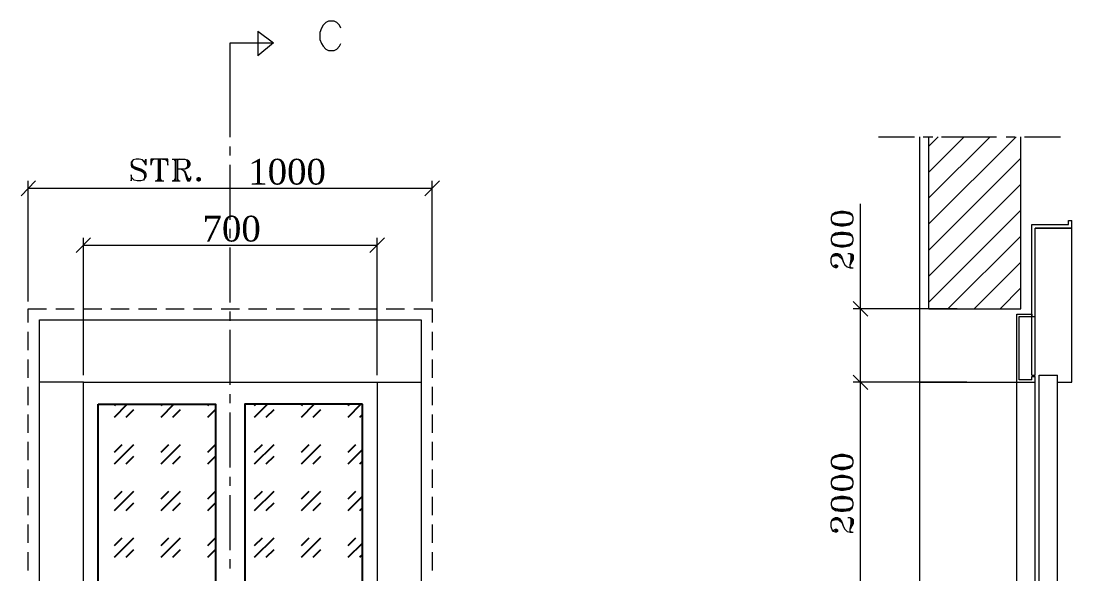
# Model space of a CAD drawing. Header units: inches. Extents: x 8 to 8872, y 4 to 3898.
# Drawn here: x 229 to 3091, y 2352 to 3859 of the extents above; entities that cross this region are included whole.
import ezdxf

# ---------------------------------------------------------------- set-up
doc = ezdxf.new("R2010")
doc.units = ezdxf.units.IN
doc.header["$MEASUREMENT"] = 0
doc.styles.add('nassar2', font='cent.shx', dxfattribs={"height": 60})
pattern_1 = [(45, (38412.71, -9184.77), (127.27922, 0), [75, -105]), (45, (38444.53, -9184.77), (127.27922, 0), [30, -150]), (45, (38412.71, -9152.95), (127.27922, 0), [30, -150])]

msp = doc.modelspace()

# ---------------------------------------------------------------- hatches: boundary and pattern name
h = msp.add_hatch()
h.set_pattern_fill('GOST_GLASS', color=256, scale=15)
h.set_pattern_definition(pattern_1)
h.paths.add_polyline_path([(759, 1114.1), (439.1, 1114.1), (439.1, 2814.5), (759, 2814.5)])
h = msp.add_hatch()
h.set_pattern_fill('GOST_GLASS', color=256, scale=15)
h.set_pattern_definition(pattern_1)
h.paths.add_polyline_path([(839, 1114.1), (1158.9, 1114.1), (1158.9, 2814.5), (839, 2814.5)])

# ---------------------------------------------------------------- linework, layer by layer
at = {"color": 7, "linetype": 'Continuous', "lineweight": 20, "transparency": 33554666, "elevation": -137}
for points in [[(1100.6, 3838.8), (1096.5, 3847.2), (1089.2, 3854.4), (1081.9, 3858.6), (1066.3, 3858.6), (1059, 3854.4), (1051.7, 3847.2), (1047.5, 3838.8), (1043.4, 3827.4), (1043.4, 3808.6), (1047.5, 3797.2), (1051.7, 3789.9), (1059, 3781.6), (1066.3, 3778.4), (1081.9, 3778.4), (1089.2, 3781.6), (1096.5, 3789.9), (1100.6, 3797.2)], [(1100.6, 3838.8), (1096.5, 3847.2), (1089.2, 3854.4), (1081.9, 3858.6), (1066.3, 3858.6), (1059, 3854.4), (1051.7, 3847.2), (1047.5, 3838.8), (1043.4, 3827.4), (1043.4, 3808.6), (1047.5, 3797.2), (1051.7, 3789.9), (1059, 3781.6), (1066.3, 3778.4), (1081.9, 3778.4), (1089.2, 3781.6), (1096.5, 3789.9), (1100.6, 3797.2)], [(874, 3830.5), (916.7, 3799.3), (874, 3763.9)], [(874, 3830.5), (874, 3763.9), (874, 3763.9)], [(874, 3830.5), (916.7, 3799.3), (874, 3763.9)], [(874, 3830.5), (874, 3763.9), (874, 3763.9)], [(799, 3799.3), (916.7, 3799.3), (916.7, 3799.3)], [(799, 3658.7), (799, 3799.3), (799, 3799.3)], [(799, 3799.3), (916.7, 3799.3), (916.7, 3799.3)], [(799, 3658.7), (799, 3799.3), (799, 3799.3)], [(799, 3542), (799, 3692), (799, 3692)], [(799, 3542), (799, 3692), (799, 3692)], [(2564.1, 3543.1), (2662, 3543.1), (2662, 3543.1)], [(2564.1, 3543.1), (2662, 3543.1), (2662, 3543.1)], [(2676.5, 874.1), (2676.5, 3543.1), (2676.5, 3543.1)], [(2676.5, 874.1), (2676.5, 3543.1), (2676.5, 3543.1)], [(2685.9, 3543.1), (2711.9, 3543.1), (2711.9, 3543.1)], [(2685.9, 3543.1), (2711.9, 3543.1), (2711.9, 3543.1)], [(2701.5, 3074.5), (2701.5, 3543.1), (2701.5, 3543.1)], [(2701.5, 3518.1), (2726.5, 3543.1), (2726.5, 3543.1)], [(2701.5, 3447.3), (2797.3, 3543.1), (2797.3, 3543.1)], [(2701.5, 3376.5), (2868.1, 3543.1), (2868.1, 3543.1)], [(2701.5, 3305.7), (2939, 3543.1), (2939, 3543.1)], [(2701.5, 3074.5), (2701.5, 3543.1), (2701.5, 3543.1)], [(2701.5, 3518.1), (2726.5, 3543.1), (2726.5, 3543.1)], [(2701.5, 3447.3), (2797.3, 3543.1), (2797.3, 3543.1)], [(2701.5, 3376.5), (2868.1, 3543.1), (2868.1, 3543.1)], [(2701.5, 3305.7), (2939, 3543.1), (2939, 3543.1)], [(2735.9, 3543.1), (2885.8, 3543.1), (2885.8, 3543.1)], [(2735.9, 3543.1), (2885.8, 3543.1), (2885.8, 3543.1)], [(2911.9, 3543.1), (2935.8, 3543.1), (2935.8, 3543.1)], [(2911.9, 3543.1), (2935.8, 3543.1), (2935.8, 3543.1)], [(2951.4, 3074.5), (2951.4, 3543.1), (2951.4, 3543.1)], [(2951.4, 3074.5), (2951.4, 3543.1), (2951.4, 3543.1)], [(2961.9, 3543.1), (3059.7, 3543.1), (3059.7, 3543.1)], [(2961.9, 3543.1), (3059.7, 3543.1), (3059.7, 3543.1)], [(799, 3492.1), (799, 3517.1), (799, 3517.1)], [(799, 3492.1), (799, 3517.1), (799, 3517.1)], [(565.7, 3474.4), (568.9, 3482.7), (568.9, 3466), (565.7, 3474.4), (560.5, 3480.6), (551.2, 3482.7), (542.8, 3482.7), (534.5, 3480.6), (529.3, 3474.4), (529.3, 3466), (531.4, 3460.8), (540.7, 3454.6), (557.4, 3449.4), (562.6, 3446.2), (565.7, 3440), (565.7, 3431.7), (562.6, 3425.4)], [(565.7, 3474.4), (568.9, 3482.7), (568.9, 3466), (565.7, 3474.4), (560.5, 3480.6), (551.2, 3482.7), (542.8, 3482.7), (534.5, 3480.6), (529.3, 3474.4), (529.3, 3466), (531.4, 3460.8), (540.7, 3454.6), (557.4, 3449.4), (562.6, 3446.2), (565.7, 3440), (565.7, 3431.7), (562.6, 3425.4)], [(534.5, 3480.6), (531.4, 3474.4), (531.4, 3469.2), (534.5, 3462.9), (540.7, 3460.8), (557.4, 3454.6), (565.7, 3449.4), (568.9, 3443.1), (568.9, 3434.8), (565.7, 3429.6), (562.6, 3425.4), (555.3, 3423.3), (545.9, 3423.3), (537.6, 3425.4), (531.4, 3431.7), (529.3, 3440), (529.3, 3423.3), (531.4, 3431.7)], [(534.5, 3480.6), (531.4, 3474.4), (531.4, 3469.2), (534.5, 3462.9), (540.7, 3460.8), (557.4, 3454.6), (565.7, 3449.4), (568.9, 3443.1), (568.9, 3434.8), (565.7, 3429.6), (562.6, 3425.4), (555.3, 3423.3), (545.9, 3423.3), (537.6, 3425.4), (531.4, 3431.7), (529.3, 3440), (529.3, 3423.3), (531.4, 3431.7)], [(531.4, 3466), (534.5, 3460.8), (540.7, 3457.7), (557.4, 3451.4), (562.6, 3449.4), (565.7, 3443.1)], [(531.4, 3466), (534.5, 3460.8), (540.7, 3457.7), (557.4, 3451.4), (562.6, 3449.4), (565.7, 3443.1)], [(582.4, 3482.7), (582.4, 3466), (582.4, 3466)], [(629.3, 3466), (629.3, 3482.7), (582.4, 3482.7)], [(586.6, 3482.7), (582.4, 3466), (582.4, 3466)], [(588.6, 3482.7), (582.4, 3474.4), (582.4, 3474.4)], [(591.8, 3482.7), (582.4, 3477.5), (582.4, 3477.5)], [(598, 3482.7), (582.4, 3480.6), (582.4, 3480.6)], [(582.4, 3482.7), (582.4, 3466), (582.4, 3466)], [(629.3, 3466), (629.3, 3482.7), (582.4, 3482.7)], [(586.6, 3482.7), (582.4, 3466), (582.4, 3466)], [(588.6, 3482.7), (582.4, 3474.4), (582.4, 3474.4)], [(591.8, 3482.7), (582.4, 3477.5), (582.4, 3477.5)], [(598, 3482.7), (582.4, 3480.6), (582.4, 3480.6)], [(603.2, 3482.7), (603.2, 3423.3), (603.2, 3423.3)], [(603.2, 3482.7), (603.2, 3423.3), (603.2, 3423.3)], [(606.3, 3480.6), (606.3, 3425.4), (606.3, 3425.4)], [(606.3, 3480.6), (606.3, 3425.4), (606.3, 3425.4)], [(608.4, 3482.7), (608.4, 3423.3), (608.4, 3423.3)], [(608.4, 3482.7), (608.4, 3423.3), (608.4, 3423.3)], [(614.7, 3482.7), (629.3, 3480.6), (629.3, 3480.6)], [(614.7, 3482.7), (629.3, 3480.6), (629.3, 3480.6)], [(619.9, 3482.7), (629.3, 3477.5), (629.3, 3477.5)], [(619.9, 3482.7), (629.3, 3477.5), (629.3, 3477.5)], [(623, 3482.7), (629.3, 3474.4), (629.3, 3474.4)], [(623, 3482.7), (629.3, 3474.4), (629.3, 3474.4)], [(626.1, 3482.7), (629.3, 3466), (629.3, 3466)], [(626.1, 3482.7), (629.3, 3466), (629.3, 3466)], [(640.7, 3482.7), (675.1, 3482.7), (682.4, 3480.6), (686.5, 3477.5), (688.6, 3472.3), (688.6, 3466), (686.5, 3460.8), (682.4, 3457.7), (675.1, 3454.6), (655.3, 3454.6)], [(640.7, 3482.7), (675.1, 3482.7), (682.4, 3480.6), (686.5, 3477.5), (688.6, 3472.3), (688.6, 3466), (686.5, 3460.8), (682.4, 3457.7), (675.1, 3454.6), (655.3, 3454.6)], [(642.8, 3482.7), (649, 3480.6), (649, 3480.6)], [(642.8, 3482.7), (649, 3480.6), (649, 3480.6)], [(645.9, 3482.7), (649, 3477.5), (649, 3477.5)], [(645.9, 3482.7), (649, 3477.5), (649, 3477.5)], [(649, 3482.7), (649, 3423.3), (649, 3423.3)], [(649, 3482.7), (649, 3423.3), (649, 3423.3)], [(651.1, 3480.6), (651.1, 3425.4), (651.1, 3425.4)], [(651.1, 3480.6), (651.1, 3425.4), (651.1, 3425.4)], [(655.3, 3482.7), (655.3, 3423.3), (655.3, 3423.3)], [(657.4, 3482.7), (655.3, 3477.5), (655.3, 3477.5)], [(660.5, 3482.7), (655.3, 3480.6), (655.3, 3480.6)], [(655.3, 3482.7), (655.3, 3423.3), (655.3, 3423.3)], [(657.4, 3482.7), (655.3, 3477.5), (655.3, 3477.5)], [(660.5, 3482.7), (655.3, 3480.6), (655.3, 3480.6)], [(675.1, 3482.7), (680.3, 3480.6), (682.4, 3474.4), (682.4, 3462.9), (680.3, 3457.7), (675.1, 3454.6)], [(675.1, 3482.7), (680.3, 3480.6), (682.4, 3474.4), (682.4, 3462.9), (680.3, 3457.7), (675.1, 3454.6)], [(682.4, 3477.5), (686.5, 3472.3), (686.5, 3466), (682.4, 3460.8)], [(682.4, 3477.5), (686.5, 3472.3), (686.5, 3466), (682.4, 3460.8)], [(799, 3317.1), (799, 3467.1), (799, 3467.1)], [(799, 3317.1), (799, 3467.1), (799, 3467.1)], [(2701.5, 3234.8), (2951.4, 3484.8), (2951.4, 3484.8)], [(2701.5, 3234.8), (2951.4, 3484.8), (2951.4, 3484.8)], [(665.7, 3454.6), (672, 3451.4), (675.1, 3446.2), (680.3, 3429.6), (682.4, 3423.3), (688.6, 3423.3), (691.7, 3429.6), (691.7, 3434.8)], [(665.7, 3454.6), (672, 3451.4), (675.1, 3446.2), (680.3, 3429.6), (682.4, 3423.3), (688.6, 3423.3), (691.7, 3429.6), (691.7, 3434.8)], [(672, 3451.4), (675.1, 3449.4), (682.4, 3431.7), (686.5, 3429.6), (688.6, 3429.6), (691.7, 3431.7)], [(672, 3451.4), (675.1, 3449.4), (682.4, 3431.7), (686.5, 3429.6), (688.6, 3429.6), (691.7, 3431.7)], [(680.3, 3434.8), (682.4, 3429.6), (686.5, 3425.4), (688.6, 3425.4)], [(680.3, 3434.8), (682.4, 3429.6), (686.5, 3425.4), (688.6, 3425.4)], [(269, 3423.3), (229.4, 3382.7), (229.4, 3382.7)], [(269, 3423.3), (229.4, 3382.7), (229.4, 3382.7)], [(249.2, 3094.3), (249.2, 3423.3), (249.2, 3423.3)], [(249.2, 3094.3), (249.2, 3423.3), (249.2, 3423.3)], [(594.9, 3423.3), (617.8, 3423.3), (617.8, 3423.3)], [(594.9, 3423.3), (617.8, 3423.3), (617.8, 3423.3)], [(603.2, 3425.4), (598, 3423.3), (598, 3423.3)], [(603.2, 3425.4), (598, 3423.3), (598, 3423.3)], [(603.2, 3429.6), (600.1, 3423.3), (600.1, 3423.3)], [(603.2, 3429.6), (600.1, 3423.3), (600.1, 3423.3)], [(608.4, 3429.6), (611.6, 3423.3), (611.6, 3423.3)], [(608.4, 3429.6), (611.6, 3423.3), (611.6, 3423.3)], [(608.4, 3425.4), (614.7, 3423.3), (614.7, 3423.3)], [(608.4, 3425.4), (614.7, 3423.3), (614.7, 3423.3)], [(640.7, 3423.3), (662.6, 3423.3), (662.6, 3423.3)], [(640.7, 3423.3), (662.6, 3423.3), (662.6, 3423.3)], [(649, 3425.4), (642.8, 3423.3), (642.8, 3423.3)], [(649, 3425.4), (642.8, 3423.3), (642.8, 3423.3)], [(649, 3429.6), (645.9, 3423.3), (645.9, 3423.3)], [(649, 3429.6), (645.9, 3423.3), (645.9, 3423.3)], [(655.3, 3429.6), (657.4, 3423.3), (657.4, 3423.3)], [(655.3, 3429.6), (657.4, 3423.3), (657.4, 3423.3)], [(655.3, 3425.4), (660.5, 3423.3), (660.5, 3423.3)], [(655.3, 3425.4), (660.5, 3423.3), (660.5, 3423.3)], [(1329, 3382.7), (1368.6, 3423.3), (1368.6, 3423.3)], [(1329, 3382.7), (1368.6, 3423.3), (1368.6, 3423.3)], [(1348.8, 3094.3), (1348.8, 3423.3), (1348.8, 3423.3)], [(1348.8, 3094.3), (1348.8, 3423.3), (1348.8, 3423.3)], [(2701.5, 3164), (2951.4, 3414), (2951.4, 3414)], [(2701.5, 3164), (2951.4, 3414), (2951.4, 3414)], [(249.2, 3403.5), (1348.8, 3403.5), (1348.8, 3403.5)], [(249.2, 3403.5), (1348.8, 3403.5), (1348.8, 3403.5)], [(2515.1, 2874.5), (2515.1, 3074.5), (2515.1, 3360.9)], [(2515.1, 2874.5), (2515.1, 3074.5), (2515.1, 3360.9)], [(2495.3, 3323.4), (2492.2, 3328.6), (2487, 3331.7), (2472.4, 3334.8), (2457.9, 3334.8), (2443.3, 3331.7), (2438.1, 3328.6), (2434.9, 3323.4)], [(2495.3, 3323.4), (2492.2, 3328.6), (2487, 3331.7), (2472.4, 3334.8), (2457.9, 3334.8), (2443.3, 3331.7), (2438.1, 3328.6), (2434.9, 3323.4)], [(2490.1, 3331.7), (2483.9, 3334.8), (2472.4, 3336.9), (2457.9, 3336.9), (2447.4, 3334.8), (2441.2, 3331.7)], [(2490.1, 3331.7), (2483.9, 3334.8), (2472.4, 3336.9), (2457.9, 3336.9), (2447.4, 3334.8), (2441.2, 3331.7)], [(2701.5, 3093.2), (2951.4, 3343.1), (2951.4, 3343.1)], [(2701.5, 3093.2), (2951.4, 3343.1), (2951.4, 3343.1)], [(799, 3267.1), (799, 3292.1), (799, 3292.1)], [(799, 3267.1), (799, 3292.1), (799, 3292.1)], [(2434.9, 3317.1), (2438.1, 3311.9), (2443.3, 3308.8), (2457.9, 3305.7), (2472.4, 3305.7), (2487, 3308.8), (2492.2, 3311.9), (2495.3, 3317.1)], [(2434.9, 3317.1), (2438.1, 3311.9), (2443.3, 3308.8), (2457.9, 3305.7), (2472.4, 3305.7), (2487, 3308.8), (2492.2, 3311.9), (2495.3, 3317.1)], [(2441.2, 3308.8), (2447.4, 3305.7), (2457.9, 3303.6), (2472.4, 3303.6), (2483.9, 3305.7), (2490.1, 3308.8)], [(2441.2, 3308.8), (2447.4, 3305.7), (2457.9, 3303.6), (2472.4, 3303.6), (2483.9, 3305.7), (2490.1, 3308.8)], [(2981.6, 2894.3), (2981.6, 3304.6), (2981.6, 3304.6)], [(2981.6, 3304.6), (3081.6, 3304.6), (3081.6, 3304.6)], [(2981.6, 2894.3), (2981.6, 3304.6), (2981.6, 3304.6)], [(2981.6, 3304.6), (3081.6, 3304.6), (3081.6, 3304.6)], [(2991, 2894.3), (2991, 3294.2), (2991, 3294.2)], [(2991, 2894.3), (2991, 3294.2), (2991, 3294.2)], [(3081.6, 3315), (3091, 3315), (3091, 3315)], [(3081.6, 3304.6), (3081.6, 3315), (3081.6, 3315)], [(3081.6, 3315), (3091, 3315), (3091, 3315)], [(3081.6, 3304.6), (3081.6, 3315), (3081.6, 3315)], [(3091, 2874.5), (3091, 3315), (3091, 3315)], [(3091, 2874.5), (3091, 3315), (3091, 3315)], [(418.9, 3268.2), (379.3, 3227.6), (379.3, 3227.6)], [(418.9, 3268.2), (379.3, 3227.6), (379.3, 3227.6)], [(399.1, 2894.3), (399.1, 3268.2), (399.1, 3268.2)], [(399.1, 2894.3), (399.1, 3268.2), (399.1, 3268.2)], [(1179.1, 3227.6), (1218.7, 3268.2), (1218.7, 3268.2)], [(1179.1, 3227.6), (1218.7, 3268.2), (1218.7, 3268.2)], [(1198.9, 2894.3), (1198.9, 3268.2), (1198.9, 3268.2)], [(1198.9, 2894.3), (1198.9, 3268.2), (1198.9, 3268.2)], [(2495.3, 3266.1), (2492.2, 3272.3), (2487, 3274.4), (2472.4, 3277.5), (2457.9, 3277.5), (2443.3, 3274.4), (2438.1, 3272.3), (2434.9, 3266.1)], [(2495.3, 3266.1), (2492.2, 3272.3), (2487, 3274.4), (2472.4, 3277.5), (2457.9, 3277.5), (2443.3, 3274.4), (2438.1, 3272.3), (2434.9, 3266.1)], [(2490.1, 3274.4), (2483.9, 3277.5), (2472.4, 3280.7), (2457.9, 3280.7), (2447.4, 3277.5), (2441.2, 3274.4)], [(2490.1, 3274.4), (2483.9, 3277.5), (2472.4, 3280.7), (2457.9, 3280.7), (2447.4, 3277.5), (2441.2, 3274.4)], [(2752.6, 3074.5), (2951.4, 3272.3), (2951.4, 3272.3)], [(2752.6, 3074.5), (2951.4, 3272.3), (2951.4, 3272.3)], [(399.1, 3248.4), (1198.9, 3248.4), (1198.9, 3248.4)], [(399.1, 3248.4), (1198.9, 3248.4), (1198.9, 3248.4)], [(799, 3092.2), (799, 3242.1), (799, 3242.1)], [(799, 3092.2), (799, 3242.1), (799, 3242.1)], [(2434.9, 3260.9), (2438.1, 3254.6), (2443.3, 3251.5), (2457.9, 3248.4), (2472.4, 3248.4), (2487, 3251.5), (2492.2, 3254.6), (2495.3, 3260.9)], [(2434.9, 3260.9), (2438.1, 3254.6), (2443.3, 3251.5), (2457.9, 3248.4), (2472.4, 3248.4), (2487, 3251.5), (2492.2, 3254.6), (2495.3, 3260.9)], [(2441.2, 3251.5), (2447.4, 3248.4), (2457.9, 3246.3), (2472.4, 3246.3), (2483.9, 3248.4), (2490.1, 3251.5)], [(2441.2, 3251.5), (2447.4, 3248.4), (2457.9, 3246.3), (2472.4, 3246.3), (2483.9, 3248.4), (2490.1, 3251.5)], [(2443.3, 3189), (2443.3, 3192.2), (2447.4, 3194.2), (2449.5, 3194.2), (2452.6, 3192.2), (2452.6, 3189), (2449.5, 3185.9), (2447.4, 3185.9), (2441.2, 3189), (2438.1, 3192.2), (2434.9, 3200.5), (2434.9, 3211.9), (2438.1, 3220.3), (2441.2, 3223.4), (2447.4, 3225.5), (2452.6, 3225.5), (2457.9, 3223.4), (2464.1, 3215.1), (2469.3, 3200.5), (2472.4, 3194.2), (2478.7, 3189), (2487, 3185.9), (2495.3, 3185.9)], [(2443.3, 3189), (2443.3, 3192.2), (2447.4, 3194.2), (2449.5, 3194.2), (2452.6, 3192.2), (2452.6, 3189), (2449.5, 3185.9), (2447.4, 3185.9), (2441.2, 3189), (2438.1, 3192.2), (2434.9, 3200.5), (2434.9, 3211.9), (2438.1, 3220.3), (2441.2, 3223.4), (2447.4, 3225.5), (2452.6, 3225.5), (2457.9, 3223.4), (2464.1, 3215.1), (2469.3, 3200.5), (2472.4, 3194.2), (2478.7, 3189), (2487, 3185.9), (2495.3, 3185.9)], [(2434.9, 3211.9), (2438.1, 3217.1), (2447.4, 3220.3), (2452.6, 3220.3), (2457.9, 3217.1), (2464.1, 3211.9), (2469.3, 3200.5)], [(2434.9, 3211.9), (2438.1, 3217.1), (2447.4, 3220.3), (2452.6, 3220.3), (2457.9, 3217.1), (2464.1, 3211.9), (2469.3, 3200.5)], [(2441.2, 3220.3), (2447.4, 3223.4), (2452.6, 3223.4), (2457.9, 3220.3)], [(2441.2, 3220.3), (2447.4, 3223.4), (2452.6, 3223.4), (2457.9, 3220.3)], [(2480.8, 3225.5), (2487, 3225.5), (2492.2, 3223.4), (2495.3, 3220.3), (2495.3, 3208.8), (2487, 3194.2), (2492.2, 3208.8), (2492.2, 3220.3), (2490.1, 3223.4)], [(2480.8, 3225.5), (2487, 3225.5), (2492.2, 3223.4), (2495.3, 3220.3), (2495.3, 3208.8), (2487, 3194.2), (2492.2, 3208.8), (2492.2, 3220.3), (2490.1, 3223.4)], [(2490.1, 3185.9), (2487, 3189), (2487, 3194.2), (2490.1, 3208.8), (2490.1, 3220.3), (2487, 3225.5)], [(2490.1, 3185.9), (2487, 3189), (2487, 3194.2), (2490.1, 3208.8), (2490.1, 3220.3), (2487, 3225.5)], [(799, 3092.2), (799, 3194.2), (799, 3194.2)], [(799, 3092.2), (799, 3194.2), (799, 3194.2)], [(2824.4, 3074.5), (2951.4, 3201.5), (2951.4, 3201.5)], [(2824.4, 3074.5), (2951.4, 3201.5), (2951.4, 3201.5)], [(2895.2, 3074.5), (2951.4, 3131.8), (2951.4, 3131.8)], [(2895.2, 3074.5), (2951.4, 3131.8), (2951.4, 3131.8)], [(2534.9, 3054.7), (2495.3, 3094.3), (2495.3, 3094.3)], [(2534.9, 3054.7), (2495.3, 3094.3), (2495.3, 3094.3)], [(249.2, 3037), (249.2, 3074.5), (299.2, 3074.5)], [(249.2, 3037), (249.2, 3074.5), (299.2, 3074.5)], [(324.1, 3074.5), (374.1, 3074.5), (374.1, 3074.5)], [(324.1, 3074.5), (374.1, 3074.5), (374.1, 3074.5)], [(399.1, 3074.5), (449.1, 3074.5), (449.1, 3074.5)], [(399.1, 3074.5), (449.1, 3074.5), (449.1, 3074.5)], [(474.1, 3074.5), (524.1, 3074.5), (524.1, 3074.5)], [(474.1, 3074.5), (524.1, 3074.5), (524.1, 3074.5)], [(549.1, 3074.5), (599.1, 3074.5), (599.1, 3074.5)], [(549.1, 3074.5), (599.1, 3074.5), (599.1, 3074.5)], [(624.1, 3074.5), (674, 3074.5), (674, 3074.5)], [(624.1, 3074.5), (674, 3074.5), (674, 3074.5)], [(699, 3074.5), (749, 3074.5), (749, 3074.5)], [(699, 3074.5), (749, 3074.5), (749, 3074.5)], [(774, 3074.5), (824, 3074.5), (824, 3074.5)], [(774, 3074.5), (824, 3074.5), (824, 3074.5)], [(799, 3042.2), (799, 3067.2), (799, 3067.2)], [(799, 3042.2), (799, 3067.2), (799, 3067.2)], [(799, 3042.2), (799, 3067.2), (799, 3067.2)], [(799, 3042.2), (799, 3067.2), (799, 3067.2)], [(849, 3074.5), (899, 3074.5), (899, 3074.5)], [(849, 3074.5), (899, 3074.5), (899, 3074.5)], [(924, 3074.5), (973.9, 3074.5), (973.9, 3074.5)], [(924, 3074.5), (973.9, 3074.5), (973.9, 3074.5)], [(998.9, 3074.5), (1048.9, 3074.5), (1048.9, 3074.5)], [(998.9, 3074.5), (1048.9, 3074.5), (1048.9, 3074.5)], [(1073.9, 3074.5), (1123.9, 3074.5), (1123.9, 3074.5)], [(1073.9, 3074.5), (1123.9, 3074.5), (1123.9, 3074.5)], [(1148.9, 3074.5), (1198.9, 3074.5), (1198.9, 3074.5)], [(1148.9, 3074.5), (1198.9, 3074.5), (1198.9, 3074.5)], [(1223.9, 3074.5), (1273.8, 3074.5), (1273.8, 3074.5)], [(1223.9, 3074.5), (1273.8, 3074.5), (1273.8, 3074.5)], [(1298.8, 3074.5), (1348.8, 3074.5), (1348.8, 3037)], [(1298.8, 3074.5), (1348.8, 3074.5), (1348.8, 3037)], [(2778.6, 3074.5), (2495.3, 3074.5), (2495.3, 3074.5)], [(2778.6, 3074.5), (2495.3, 3074.5), (2495.3, 3074.5)], [(2701.5, 3074.5), (2951.4, 3074.5), (2951.4, 3074.5)], [(2701.5, 3074.5), (2951.4, 3074.5), (2951.4, 3074.5)], [(279.4, 874.1), (279.4, 3044.3), (1318.6, 3044.3), (1318.6, 874.1)], [(279.4, 874.1), (279.4, 3044.3), (1318.6, 3044.3), (1318.6, 874.1)], [(2941, 2874.5), (2941, 3059.9), (2947.3, 3059.9)], [(2941, 2874.5), (2941, 3059.9), (2947.3, 3059.9)], [(2947.3, 3059.9), (2981.6, 3059.9), (2981.6, 3053.7)], [(2947.3, 3059.9), (2981.6, 3059.9), (2981.6, 3053.7)], [(2947.3, 3053.7), (2981.6, 3053.7), (2991, 3053.7)], [(2981.6, 2880.8), (2947.3, 2880.8), (2947.3, 3053.7)], [(2947.3, 3053.7), (2981.6, 3053.7), (2991, 3053.7)], [(2981.6, 2880.8), (2947.3, 2880.8), (2947.3, 3053.7)], [(249.2, 2962), (249.2, 3012), (249.2, 3012)], [(249.2, 2962), (249.2, 3012), (249.2, 3012)], [(799, 2867.3), (799, 3017.2), (799, 3017.2)], [(799, 2867.3), (799, 3017.2), (799, 3017.2)], [(799, 2867.3), (799, 3017.2), (799, 3017.2)], [(799, 2867.3), (799, 3017.2), (799, 3017.2)], [(1348.8, 3012), (1348.8, 2962), (1348.8, 2962)], [(1348.8, 3012), (1348.8, 2962), (1348.8, 2962)], [(249.2, 2887), (249.2, 2937), (249.2, 2937)], [(249.2, 2887), (249.2, 2937), (249.2, 2937)], [(1348.8, 2937), (1348.8, 2887), (1348.8, 2887)], [(1348.8, 2937), (1348.8, 2887), (1348.8, 2887)], [(2534.9, 2854.8), (2495.3, 2894.3), (2495.3, 2894.3)], [(2495.3, 2894.3), (2534.9, 2854.8), (2534.9, 2854.8)], [(2534.9, 2854.8), (2495.3, 2894.3), (2495.3, 2894.3)], [(2495.3, 2894.3), (2534.9, 2854.8), (2534.9, 2854.8)], [(2981.6, 2894.3), (2991, 2894.3), (2991, 2894.3)], [(2981.6, 2894.3), (2991, 2894.3), (2991, 2894.3)], [(3001.4, 884.5), (3001.4, 2894.3), (3001.4, 2894.3)], [(3001.4, 2894.3), (3051.4, 2894.3), (3051.4, 2894.3)], [(3001.4, 884.5), (3001.4, 2894.3), (3001.4, 2894.3)], [(3001.4, 2894.3), (3051.4, 2894.3), (3051.4, 2894.3)], [(3051.4, 884.5), (3051.4, 2894.3), (3051.4, 2894.3)], [(3051.4, 884.5), (3051.4, 2894.3), (3051.4, 2894.3)], [(249.2, 2812.1), (249.2, 2862), (249.2, 2862)], [(249.2, 2812.1), (249.2, 2862), (249.2, 2862)], [(399.1, 2874.5), (279.4, 2874.5), (279.4, 2874.5)], [(399.1, 2874.5), (279.4, 2874.5), (279.4, 2874.5)], [(399.1, 874.1), (399.1, 2874.5), (1198.9, 2874.5), (1198.9, 874.1)], [(399.1, 874.1), (399.1, 2874.5), (1198.9, 2874.5), (1198.9, 874.1)], [(1198.9, 2874.5), (1318.6, 2874.5), (1318.6, 2874.5)], [(1198.9, 2874.5), (1318.6, 2874.5), (1318.6, 2874.5)], [(1348.8, 2862), (1348.8, 2812.1), (1348.8, 2812.1)], [(1348.8, 2862), (1348.8, 2812.1), (1348.8, 2812.1)], [(2804.6, 2874.5), (2495.3, 2874.5), (2495.3, 2874.5)], [(2754.6, 2874.5), (2495.3, 2874.5), (2495.3, 2874.5)], [(2804.6, 2874.5), (2495.3, 2874.5), (2495.3, 2874.5)], [(2754.6, 2874.5), (2495.3, 2874.5), (2495.3, 2874.5)], [(2515.1, 874.1), (2515.1, 2874.5), (2515.1, 2874.5)], [(2515.1, 874.1), (2515.1, 2874.5), (2515.1, 2874.5)], [(2676.5, 2874.5), (2991, 2874.5), (2991, 2874.5)], [(2676.5, 2874.5), (2991, 2874.5), (2991, 2874.5)], [(2941, 874.1), (2941, 2874.5), (2941, 2874.5)], [(2941, 874.1), (2941, 2874.5), (2941, 2874.5)], [(2981.6, 2890.2), (2991, 2890.2), (2991, 2890.2)], [(2981.6, 2880.8), (2981.6, 2890.2), (2981.6, 2890.2)], [(2981.6, 2890.2), (2991, 2890.2), (2991, 2890.2)], [(2981.6, 2880.8), (2981.6, 2890.2), (2981.6, 2890.2)], [(2991, 845), (2991, 2890.2), (2991, 2890.2)], [(2991, 845), (2991, 2890.2), (2991, 2890.2)], [(3051.4, 2874.5), (3091, 2874.5), (3091, 2874.5)], [(3051.4, 2874.5), (3091, 2874.5), (3091, 2874.5)], [(799, 2817.3), (799, 2842.3), (799, 2842.3)], [(799, 2817.3), (799, 2842.3), (799, 2842.3)], [(799, 2817.3), (799, 2842.3), (799, 2842.3)], [(799, 2817.3), (799, 2842.3), (799, 2842.3)], [(249.2, 2737.1), (249.2, 2787.1), (249.2, 2787.1)], [(249.2, 2737.1), (249.2, 2787.1), (249.2, 2787.1)], [(799, 2642.3), (799, 2792.3), (799, 2792.3)], [(799, 2642.3), (799, 2792.3), (799, 2792.3)], [(1348.8, 2787.1), (1348.8, 2737.1), (1348.8, 2737.1)], [(1348.8, 2787.1), (1348.8, 2737.1), (1348.8, 2737.1)], [(249.2, 2662.1), (249.2, 2712.1), (249.2, 2712.1)], [(249.2, 2662.1), (249.2, 2712.1), (249.2, 2712.1)], [(1348.8, 2712.1), (1348.8, 2662.1), (1348.8, 2662.1)], [(1348.8, 2712.1), (1348.8, 2662.1), (1348.8, 2662.1)], [(2495.3, 2661.1), (2492.2, 2666.3), (2487, 2668.4), (2472.4, 2672.5), (2457.9, 2672.5), (2443.3, 2668.4), (2438.1, 2666.3), (2434.9, 2661.1)], [(2495.3, 2661.1), (2492.2, 2666.3), (2487, 2668.4), (2472.4, 2672.5), (2457.9, 2672.5), (2443.3, 2668.4), (2438.1, 2666.3), (2434.9, 2661.1)], [(2490.1, 2668.4), (2483.9, 2672.5), (2472.4, 2674.6), (2457.9, 2674.6), (2447.4, 2672.5), (2441.2, 2668.4)], [(2490.1, 2668.4), (2483.9, 2672.5), (2472.4, 2674.6), (2457.9, 2674.6), (2447.4, 2672.5), (2441.2, 2668.4)], [(249.2, 2587.1), (249.2, 2637.1), (249.2, 2637.1)], [(249.2, 2587.1), (249.2, 2637.1), (249.2, 2637.1)], [(1348.8, 2637.1), (1348.8, 2587.1), (1348.8, 2587.1)], [(1348.8, 2637.1), (1348.8, 2587.1), (1348.8, 2587.1)], [(2434.9, 2654.8), (2438.1, 2648.6), (2443.3, 2646.5), (2457.9, 2643.4), (2472.4, 2643.4), (2487, 2646.5), (2492.2, 2648.6), (2495.3, 2654.8)], [(2434.9, 2654.8), (2438.1, 2648.6), (2443.3, 2646.5), (2457.9, 2643.4), (2472.4, 2643.4), (2487, 2646.5), (2492.2, 2648.6), (2495.3, 2654.8)], [(2441.2, 2646.5), (2447.4, 2643.4), (2457.9, 2640.2), (2472.4, 2640.2), (2483.9, 2643.4), (2490.1, 2646.5)], [(2441.2, 2646.5), (2447.4, 2643.4), (2457.9, 2640.2), (2472.4, 2640.2), (2483.9, 2643.4), (2490.1, 2646.5)], [(799, 2592.3), (799, 2617.3), (799, 2617.3)], [(799, 2592.3), (799, 2617.3), (799, 2617.3)], [(2495.3, 2603.8), (2492.2, 2609), (2487, 2612.1), (2472.4, 2615.3), (2457.9, 2615.3), (2443.3, 2612.1), (2438.1, 2609), (2434.9, 2603.8)], [(2495.3, 2603.8), (2492.2, 2609), (2487, 2612.1), (2472.4, 2615.3), (2457.9, 2615.3), (2443.3, 2612.1), (2438.1, 2609), (2434.9, 2603.8)], [(2490.1, 2612.1), (2483.9, 2615.3), (2472.4, 2617.3), (2457.9, 2617.3), (2447.4, 2615.3), (2441.2, 2612.1)], [(2490.1, 2612.1), (2483.9, 2615.3), (2472.4, 2617.3), (2457.9, 2617.3), (2447.4, 2615.3), (2441.2, 2612.1)], [(2434.9, 2597.5), (2438.1, 2592.3), (2443.3, 2589.2), (2457.9, 2586.1), (2472.4, 2586.1), (2487, 2589.2), (2492.2, 2592.3), (2495.3, 2597.5)], [(2434.9, 2597.5), (2438.1, 2592.3), (2443.3, 2589.2), (2457.9, 2586.1), (2472.4, 2586.1), (2487, 2589.2), (2492.2, 2592.3), (2495.3, 2597.5)], [(2441.2, 2589.2), (2447.4, 2586.1), (2457.9, 2583), (2472.4, 2583), (2483.9, 2586.1), (2490.1, 2589.2)], [(2441.2, 2589.2), (2447.4, 2586.1), (2457.9, 2583), (2472.4, 2583), (2483.9, 2586.1), (2490.1, 2589.2)], [(249.2, 2512.2), (249.2, 2562.1), (249.2, 2562.1)], [(249.2, 2512.2), (249.2, 2562.1), (249.2, 2562.1)], [(799, 2417.4), (799, 2567.3), (799, 2567.3)], [(799, 2417.4), (799, 2567.3), (799, 2567.3)], [(1348.8, 2562.1), (1348.8, 2512.2), (1348.8, 2512.2)], [(1348.8, 2562.1), (1348.8, 2512.2), (1348.8, 2512.2)], [(2495.3, 2546.5), (2492.2, 2551.7), (2487, 2554.9), (2472.4, 2556.9), (2457.9, 2556.9), (2443.3, 2554.9), (2438.1, 2551.7), (2434.9, 2546.5)], [(2495.3, 2546.5), (2492.2, 2551.7), (2487, 2554.9), (2472.4, 2556.9), (2457.9, 2556.9), (2443.3, 2554.9), (2438.1, 2551.7), (2434.9, 2546.5)], [(2490.1, 2554.9), (2483.9, 2556.9), (2472.4, 2561.1), (2457.9, 2561.1), (2447.4, 2556.9), (2441.2, 2554.9)], [(2490.1, 2554.9), (2483.9, 2556.9), (2472.4, 2561.1), (2457.9, 2561.1), (2447.4, 2556.9), (2441.2, 2554.9)], [(2434.9, 2540.3), (2438.1, 2535.1), (2443.3, 2531.9), (2457.9, 2528.8), (2472.4, 2528.8), (2487, 2531.9), (2492.2, 2535.1), (2495.3, 2540.3)], [(2434.9, 2540.3), (2438.1, 2535.1), (2443.3, 2531.9), (2457.9, 2528.8), (2472.4, 2528.8), (2487, 2531.9), (2492.2, 2535.1), (2495.3, 2540.3)], [(2441.2, 2531.9), (2447.4, 2528.8), (2457.9, 2525.7), (2472.4, 2525.7), (2483.9, 2528.8), (2490.1, 2531.9)], [(2441.2, 2531.9), (2447.4, 2528.8), (2457.9, 2525.7), (2472.4, 2525.7), (2483.9, 2528.8), (2490.1, 2531.9)], [(2443.3, 2468.4), (2443.3, 2472.6), (2447.4, 2474.7), (2449.5, 2474.7), (2452.6, 2472.6), (2452.6, 2468.4), (2449.5, 2466.3), (2447.4, 2466.3), (2441.2, 2468.4), (2438.1, 2472.6), (2434.9, 2480.9), (2434.9, 2492.4), (2438.1, 2500.7), (2441.2, 2503.8), (2447.4, 2505.9), (2452.6, 2505.9), (2457.9, 2503.8), (2464.1, 2494.5), (2469.3, 2480.9), (2472.4, 2474.7), (2478.7, 2468.4), (2487, 2466.3), (2495.3, 2466.3)], [(2443.3, 2468.4), (2443.3, 2472.6), (2447.4, 2474.7), (2449.5, 2474.7), (2452.6, 2472.6), (2452.6, 2468.4), (2449.5, 2466.3), (2447.4, 2466.3), (2441.2, 2468.4), (2438.1, 2472.6), (2434.9, 2480.9), (2434.9, 2492.4), (2438.1, 2500.7), (2441.2, 2503.8), (2447.4, 2505.9), (2452.6, 2505.9), (2457.9, 2503.8), (2464.1, 2494.5), (2469.3, 2480.9), (2472.4, 2474.7), (2478.7, 2468.4), (2487, 2466.3), (2495.3, 2466.3)], [(2434.9, 2492.4), (2438.1, 2497.6), (2447.4, 2500.7), (2452.6, 2500.7), (2457.9, 2497.6), (2464.1, 2492.4), (2469.3, 2480.9)], [(2434.9, 2492.4), (2438.1, 2497.6), (2447.4, 2500.7), (2452.6, 2500.7), (2457.9, 2497.6), (2464.1, 2492.4), (2469.3, 2480.9)], [(2441.2, 2500.7), (2447.4, 2503.8), (2452.6, 2503.8), (2457.9, 2500.7)], [(2441.2, 2500.7), (2447.4, 2503.8), (2452.6, 2503.8), (2457.9, 2500.7)], [(2480.8, 2505.9), (2487, 2505.9), (2492.2, 2503.8), (2495.3, 2500.7), (2495.3, 2489.2), (2487, 2474.7), (2492.2, 2489.2), (2492.2, 2500.7), (2490.1, 2503.8)], [(2480.8, 2505.9), (2487, 2505.9), (2492.2, 2503.8), (2495.3, 2500.7), (2495.3, 2489.2), (2487, 2474.7), (2492.2, 2489.2), (2492.2, 2500.7), (2490.1, 2503.8)], [(2490.1, 2466.3), (2487, 2468.4), (2487, 2474.7), (2490.1, 2489.2), (2490.1, 2500.7), (2487, 2505.9)], [(2490.1, 2466.3), (2487, 2468.4), (2487, 2474.7), (2490.1, 2489.2), (2490.1, 2500.7), (2487, 2505.9)], [(249.2, 2437.2), (249.2, 2487.2), (249.2, 2487.2)], [(249.2, 2437.2), (249.2, 2487.2), (249.2, 2487.2)], [(1348.8, 2487.2), (1348.8, 2437.2), (1348.8, 2437.2)], [(1348.8, 2487.2), (1348.8, 2437.2), (1348.8, 2437.2)], [(249.2, 2362.2), (249.2, 2412.2), (249.2, 2412.2)], [(249.2, 2362.2), (249.2, 2412.2), (249.2, 2412.2)], [(1348.8, 2412.2), (1348.8, 2362.2), (1348.8, 2362.2)], [(1348.8, 2412.2), (1348.8, 2362.2), (1348.8, 2362.2)], [(799, 2367.4), (799, 2392.4), (799, 2392.4)], [(799, 2367.4), (799, 2392.4), (799, 2392.4)]]:
    msp.add_lwpolyline(points, dxfattribs=at)
for points in [[(711.5, 3431.7), (708.4, 3429.6), (708.4, 3425.4), (711.5, 3423.3), (714.6, 3423.3), (717.8, 3425.4), (717.8, 3429.6), (714.6, 3431.7)], [(711.5, 3431.7), (708.4, 3429.6), (708.4, 3425.4), (711.5, 3423.3), (714.6, 3423.3), (717.8, 3425.4), (717.8, 3429.6), (714.6, 3431.7)], [(711.5, 3429.6), (711.5, 3425.4), (714.6, 3425.4), (714.6, 3429.6)], [(711.5, 3429.6), (711.5, 3425.4), (714.6, 3425.4), (714.6, 3429.6)], [(2434.9, 3317.1), (2438.1, 3308.8), (2447.4, 3303.6), (2461, 3300.5), (2469.3, 3300.5), (2483.9, 3303.6), (2492.2, 3308.8), (2495.3, 3317.1), (2495.3, 3323.4), (2492.2, 3331.7), (2483.9, 3336.9), (2469.3, 3340), (2461, 3340), (2447.4, 3336.9), (2438.1, 3331.7), (2434.9, 3323.4)], [(2434.9, 3317.1), (2438.1, 3308.8), (2447.4, 3303.6), (2461, 3300.5), (2469.3, 3300.5), (2483.9, 3303.6), (2492.2, 3308.8), (2495.3, 3317.1), (2495.3, 3323.4), (2492.2, 3331.7), (2483.9, 3336.9), (2469.3, 3340), (2461, 3340), (2447.4, 3336.9), (2438.1, 3331.7), (2434.9, 3323.4)], [(3091, 3294.2), (2991, 3294.2)], [(3091, 3294.2), (2991, 3294.2)], [(2434.9, 3260.9), (2438.1, 3251.5), (2447.4, 3246.3), (2461, 3243.2), (2469.3, 3243.2), (2483.9, 3246.3), (2492.2, 3251.5), (2495.3, 3260.9), (2495.3, 3266.1), (2492.2, 3274.4), (2483.9, 3280.7), (2469.3, 3282.8), (2461, 3282.8), (2447.4, 3280.7), (2438.1, 3274.4), (2434.9, 3266.1)], [(2434.9, 3260.9), (2438.1, 3251.5), (2447.4, 3246.3), (2461, 3243.2), (2469.3, 3243.2), (2483.9, 3246.3), (2492.2, 3251.5), (2495.3, 3260.9), (2495.3, 3266.1), (2492.2, 3274.4), (2483.9, 3280.7), (2469.3, 3282.8), (2461, 3282.8), (2447.4, 3280.7), (2438.1, 3274.4), (2434.9, 3266.1)], [(2447.4, 3189), (2449.5, 3189), (2449.5, 3192.2), (2447.4, 3192.2)], [(2447.4, 3189), (2449.5, 3189), (2449.5, 3192.2), (2447.4, 3192.2)], [(2434.9, 2654.8), (2438.1, 2646.5), (2447.4, 2640.2), (2461, 2637.1), (2469.3, 2637.1), (2483.9, 2640.2), (2492.2, 2646.5), (2495.3, 2654.8), (2495.3, 2661.1), (2492.2, 2668.4), (2483.9, 2674.6), (2469.3, 2677.7), (2461, 2677.7), (2447.4, 2674.6), (2438.1, 2668.4), (2434.9, 2661.1)], [(2434.9, 2654.8), (2438.1, 2646.5), (2447.4, 2640.2), (2461, 2637.1), (2469.3, 2637.1), (2483.9, 2640.2), (2492.2, 2646.5), (2495.3, 2654.8), (2495.3, 2661.1), (2492.2, 2668.4), (2483.9, 2674.6), (2469.3, 2677.7), (2461, 2677.7), (2447.4, 2674.6), (2438.1, 2668.4), (2434.9, 2661.1)], [(2434.9, 2597.5), (2438.1, 2589.2), (2447.4, 2583), (2461, 2580.9), (2469.3, 2580.9), (2483.9, 2583), (2492.2, 2589.2), (2495.3, 2597.5), (2495.3, 2603.8), (2492.2, 2612.1), (2483.9, 2617.3), (2469.3, 2620.5), (2461, 2620.5), (2447.4, 2617.3), (2438.1, 2612.1), (2434.9, 2603.8)], [(2434.9, 2597.5), (2438.1, 2589.2), (2447.4, 2583), (2461, 2580.9), (2469.3, 2580.9), (2483.9, 2583), (2492.2, 2589.2), (2495.3, 2597.5), (2495.3, 2603.8), (2492.2, 2612.1), (2483.9, 2617.3), (2469.3, 2620.5), (2461, 2620.5), (2447.4, 2617.3), (2438.1, 2612.1), (2434.9, 2603.8)], [(2434.9, 2540.3), (2438.1, 2531.9), (2447.4, 2525.7), (2461, 2523.6), (2469.3, 2523.6), (2483.9, 2525.7), (2492.2, 2531.9), (2495.3, 2540.3), (2495.3, 2546.5), (2492.2, 2554.9), (2483.9, 2561.1), (2469.3, 2563.2), (2461, 2563.2), (2447.4, 2561.1), (2438.1, 2554.9), (2434.9, 2546.5)], [(2434.9, 2540.3), (2438.1, 2531.9), (2447.4, 2525.7), (2461, 2523.6), (2469.3, 2523.6), (2483.9, 2525.7), (2492.2, 2531.9), (2495.3, 2540.3), (2495.3, 2546.5), (2492.2, 2554.9), (2483.9, 2561.1), (2469.3, 2563.2), (2461, 2563.2), (2447.4, 2561.1), (2438.1, 2554.9), (2434.9, 2546.5)], [(2447.4, 2468.4), (2449.5, 2468.4), (2449.5, 2472.6), (2447.4, 2472.6)], [(2447.4, 2468.4), (2449.5, 2468.4), (2449.5, 2472.6), (2447.4, 2472.6)]]:
    msp.add_lwpolyline(points, close=True, dxfattribs=at)
at = {"elevation": -137}
for points in [[(439.1, 2814.5), (759, 2814.5), (759, 1114.1), (439.1, 1114.1)], [(1158.9, 2814.5), (839, 2814.5), (839, 1114.1), (1158.9, 1114.1)]]:
    msp.add_lwpolyline(points, close=True, dxfattribs=at)

# ---------------------------------------------------------------- texts
at = {"char_height": 70, "attachment_point": 1, "style": 'nassar2'}
for s, insert in [('1000', (848.1, 3483.1, -137)), ('700', (723.6, 3328, -137))]:
    msp.add_mtext_dynamic_manual_height_columns(s, width=1133.667, gutter_width=250, heights=[167.5], dxfattribs=dict(at, insert=insert))

doc.saveas('drawing.dxf')
